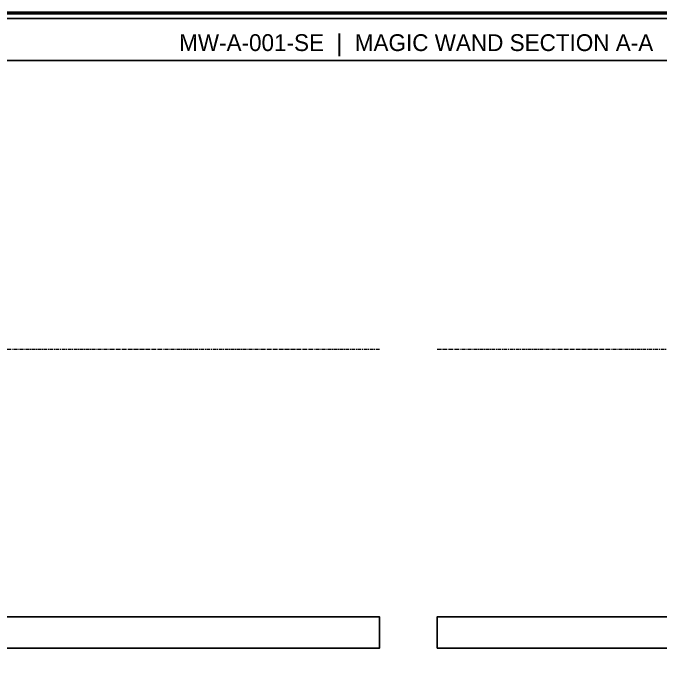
# Model space of a CAD drawing. Header units: millimetres. Extents: x 10 to 410, y 10 to 287.
# Drawn here: x 133.3 to 256.6, y 160.8 to 287 of the extents above; entities that cross this region are included whole.
import ezdxf
from ezdxf.enums import TextEntityAlignment as Align

# ---------------------------------------------------------------- set-up
doc = ezdxf.new("R2010")
doc.units = ezdxf.units.MM
doc.linetypes.add('CENTER', pattern=[1.15, 0.7, -0.15, 0.15, -0.15])
for name, color, linetype, lineweight in [('BORDER', 7, 'CONTINUOUS', 50), ('CENTER', 4, 'CENTER', 13), ('TITLE_BLOCK', 7, 'CONTINUOUS', 25)]:
    doc.layers.add(name, color=color, linetype=linetype, lineweight=lineweight)

msp = doc.modelspace()

# ---------------------------------------------------------------- linework, layer by layer
at = {"layer": 'BORDER'}
msp.add_lwpolyline([(10, 10), (410, 10), (410, 287), (10, 287)], close=True, dxfattribs=at)
at = {"layer": 'CENTER'}
for p, q in [((16, 223), (203, 223)), ((214, 223), (404, 223))]:
    msp.add_line(p, q, dxfattribs=at)
at = {"layer": 'TITLE_BLOCK'}
for points in [[(12, 278), (408, 278), (408, 286), (12, 286)], [(16, 166), (203, 166), (203, 172), (16, 172)], [(214, 166), (404, 166), (404, 172), (214, 172)]]:
    msp.add_lwpolyline(points, close=True, dxfattribs=at)

# ---------------------------------------------------------------- texts
msp.add_text('MW-A-001-SE  |  MAGIC WAND SECTION A-A', height=3.2, dxfattribs=at).set_placement((210, 281.4), align=Align.MIDDLE_CENTER)

doc.saveas('drawing.dxf')
